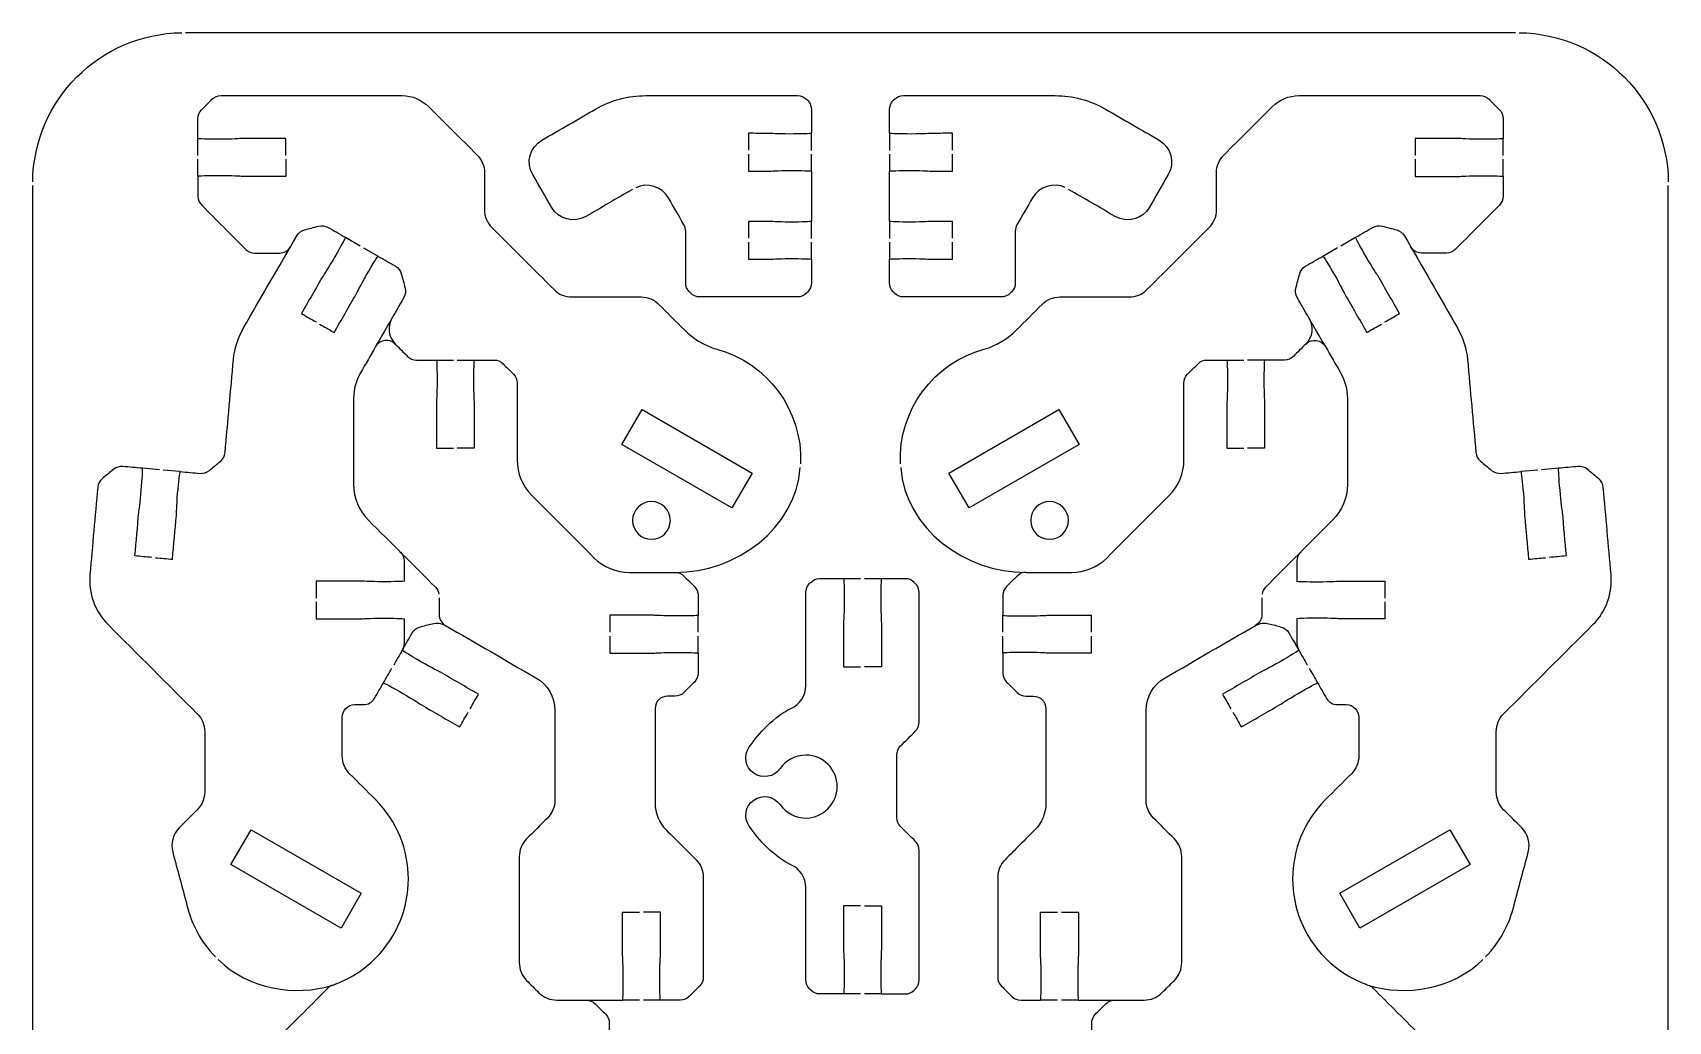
# Model space of a CAD drawing. Extents: x 0 to 265, y 230 to 450.
# Drawn here: x 0 to 130, y 371.4 to 450 of the extents above; entities that cross this region are included whole.
import ezdxf

# ---------------------------------------------------------------- set-up
doc = ezdxf.new("R2010")
doc.units = 0
doc.header["$MEASUREMENT"] = 0
doc.layers.add('DEFAULT', color=18, linetype='CONTINUOUS')

msp = doc.modelspace()

# ---------------------------------------------------------------- linework, layer by layer
at = {"layer": 'DEFAULT', "color": 1}
for points in [[(117.85, 450), (12.15, 450)], [(61.89, 440.65), (61.89, 442)], [(68.1, 442), (68.1, 440.65)], [(13.13, 440.24), (13.13, 441.59)], [(116.87, 440.24), (116.87, 441.59)], [(13.13, 438.59), (13.13, 439.94)], [(61.89, 439), (61.89, 440.35)], [(68.1, 440.35), (68.1, 439)], [(116.87, 438.59), (116.87, 439.94)], [(0, 242.15), (0, 437.85)], [(130, 242.15), (130, 437.85)], [(61.89, 433.65), (61.89, 435)], [(68.1, 435), (68.1, 433.65)], [(24.85, 433.74), (24.86, 433.74), (26.03, 433.07)], [(26.29, 432.91), (27.45, 432.24), (27.46, 432.24)], [(61.89, 432), (61.89, 433.35)], [(68.1, 433.35), (68.1, 432.01)], [(102.54, 432.24), (102.55, 432.24), (103.71, 432.92)], [(103.97, 433.07), (105.14, 433.74), (105.15, 433.74)], [(10.09, 415.27), (8.74, 415.39)], [(11.73, 415.12), (10.38, 415.24)], [(119.62, 415.24), (118.27, 415.12)], [(121.26, 415.39), (119.92, 415.27)], [(65.8, 406.61), (64.45, 406.61)], [(67.45, 406.61), (66.1, 406.61)], [(52.88, 402.35), (52.88, 403.7)], [(77.12, 402.35), (77.12, 403.7)], [(52.88, 400.7), (52.88, 402.05)], [(77.12, 400.7), (77.12, 402.05)], [(48.24, 373.12), (46.88, 373.12)], [(49.89, 373.12), (48.54, 373.12)], [(65.8, 373.61), (64.45, 373.61)], [(67.45, 373.61), (66.1, 373.61)], [(81.46, 373.12), (80.11, 373.12)], [(83.11, 373.12), (81.76, 373.12)]]:
    msp.add_lwpolyline(points, dxfattribs=at)
for points in [[(55.58, 412.23), (46.83, 417.28), (48.44, 420.05), (57.18, 415)], [(72.82, 415), (81.56, 420.05), (83.17, 417.28), (74.42, 412.23)], [(24.51, 378.84), (15.76, 383.89), (17.36, 386.66), (26.11, 381.61)], [(103.89, 381.61), (112.64, 386.66), (114.24, 383.89), (105.49, 378.84)]]:
    msp.add_lwpolyline(points, close=True, dxfattribs=at)
for points in [[(0, 438.15), (0.08, 444.66), (5.34, 449.92), (11.85, 450)], [(118.15, 450), (124.66, 449.92), (129.92, 444.66), (130, 438.15)]]:
    msp.add_open_spline(points, degree=3, dxfattribs=at)
for points, knots in [([(20.13, 440.24), (20.13, 440.69), (20.13, 441.14), (20.13, 441.59), (18.96, 441.59), (17.8, 441.59), (16.63, 441.59), (16.54, 441.59), (15.85, 441.53), (14.88, 441.53), (13.91, 441.53), (13.13, 441.56), (13.13, 441.59), (13.13, 442.12), (13.13, 442.64), (13.13, 443.17), (13.13, 443.44), (13.24, 443.69), (13.42, 443.88), (13.7, 444.16), (13.98, 444.43), (14.25, 444.71), (14.44, 444.9), (14.69, 445), (14.96, 445), (19.76, 445), (24.56, 445), (29.36, 445), (30.15, 445), (30.91, 444.68), (31.48, 444.12), (32.76, 442.84), (34.04, 441.56), (35.32, 440.28), (35.7, 439.9), (35.91, 439.4), (35.91, 438.86), (35.91, 437.89), (35.91, 436.91), (35.91, 435.93), (35.91, 435.4), (36.12, 434.89), (36.49, 434.52), (38.14, 432.87), (39.79, 431.23), (41.44, 429.58), (41.81, 429.21), (42.32, 429), (42.85, 429), (44.69, 429), (46.52, 429), (48.36, 429), (48.88, 429), (49.4, 428.78), (49.77, 428.41), (50.45, 427.73), (51.12, 427.06), (51.8, 426.38), (52.51, 425.67), (53.39, 425.12), (54.37, 424.85), (58.37, 423.77), (61.21, 420.03), (61.03, 415.74)], [0, 0, 0, 0, 3.83, 3.83, 3.83, 13.75, 13.75, 13.75, 14.75, 14.75, 14.75, 15.75, 15.75, 15.75, 20.25, 20.25, 20.25, 21.25, 21.25, 21.25, 24.573402, 24.573402, 24.573402, 25.573402, 25.573402, 25.573402, 66.393402, 66.393402, 66.393402, 67.393402, 67.393402, 67.393402, 82.80833, 82.80833, 82.80833, 83.80833, 83.80833, 83.80833, 92.10833, 92.10833, 92.10833, 93.10833, 93.10833, 93.10833, 112.914392, 112.914392, 112.914392, 113.914392, 113.914392, 113.914392, 129.514392, 129.514392, 129.514392, 130.514392, 130.514392, 130.514392, 138.64612, 138.64612, 138.64612, 139.64612, 139.64612, 139.64612, 140.64612, 140.64612, 140.64612, 140.64612]), ([(47.66, 437.54), (46.43, 436.83), (45.2, 436.11), (43.97, 435.4), (43.01, 434.85), (41.79, 435.18), (41.24, 436.13), (40.74, 437), (40.24, 437.86), (39.74, 438.73), (39.18, 439.68), (39.51, 440.91), (40.47, 441.46), (41.89, 442.28), (43.32, 443.11), (44.74, 443.93), (45.96, 444.63), (47.34, 445), (48.74, 445), (52.76, 445), (56.77, 445), (60.79, 445), (61.06, 445), (61.31, 444.9), (61.5, 444.71), (61.53, 444.67), (61.57, 444.64), (61.61, 444.6), (61.79, 444.42), (61.89, 444.16), (61.89, 443.9), (61.89, 443.27), (61.89, 442.63), (61.89, 442), (61.82, 441.97), (61.07, 441.95), (60.15, 441.95), (59.18, 441.95), (58.73, 442), (58.4, 442), (57.9, 442), (57.4, 442), (56.9, 442.01), (56.9, 441.56), (56.9, 441.11), (56.9, 440.66)], [0, 0, 0, 0, 12.105949, 12.105949, 12.105949, 13.105949, 13.105949, 13.105949, 21.604896, 21.604896, 21.604896, 22.604896, 22.604896, 22.604896, 36.587464, 36.587464, 36.587464, 37.587464, 37.587464, 37.587464, 71.747464, 71.747464, 71.747464, 72.747464, 72.747464, 72.747464, 73.178857, 73.178857, 73.178857, 74.178857, 74.178857, 74.178857, 79.548857, 79.548857, 79.548857, 80.548857, 80.548857, 80.548857, 81.548857, 81.548857, 81.548857, 85.798869, 85.798869, 85.798869, 89.618869, 89.618869, 89.618869, 89.618869]), ([(73.1, 440.66), (73.1, 441.11), (73.1, 441.56), (73.1, 442.01), (72.6, 442.01), (72.1, 442), (71.6, 442), (71.26, 442), (70.81, 441.95), (69.85, 441.95), (68.93, 441.95), (68.17, 441.97), (68.1, 442), (68.1, 442.63), (68.1, 443.27), (68.1, 443.9), (68.1, 444.16), (68.2, 444.42), (68.39, 444.6), (68.43, 444.64), (68.46, 444.67), (68.5, 444.71), (68.69, 444.9), (68.94, 445), (69.21, 445), (73.22, 445), (77.24, 445), (81.26, 445), (82.66, 445), (84.04, 444.63), (85.26, 443.93), (86.68, 443.11), (88.11, 442.29), (89.53, 441.46), (90.49, 440.91), (90.81, 439.69), (90.26, 438.73), (89.76, 437.86), (89.26, 437), (88.76, 436.13), (88.21, 435.18), (86.99, 434.85), (86.03, 435.4), (84.8, 436.12), (83.57, 436.83), (82.33, 437.54)], [0, 0, 0, 0, 3.82, 3.82, 3.82, 8.070012, 8.070012, 8.070012, 9.070012, 9.070012, 9.070012, 10.070012, 10.070012, 10.070012, 15.440012, 15.440012, 15.440012, 16.440012, 16.440012, 16.440012, 16.871405, 16.871405, 16.871405, 17.871405, 17.871405, 17.871405, 52.031405, 52.031405, 52.031405, 53.031405, 53.031405, 53.031405, 67.013973, 67.013973, 67.013973, 68.013973, 68.013973, 68.013973, 76.51292, 76.51292, 76.51292, 77.51292, 77.51292, 77.51292, 89.618869, 89.618869, 89.618869, 89.618869]), ([(68.97, 415.74), (68.78, 420.03), (71.63, 423.77), (75.63, 424.85), (76.61, 425.12), (77.48, 425.67), (78.2, 426.38), (78.88, 427.06), (79.55, 427.73), (80.23, 428.41), (80.61, 428.78), (81.11, 429), (81.64, 429), (83.48, 429), (85.31, 429), (87.15, 429), (87.68, 429), (88.19, 429.21), (88.56, 429.58), (90.21, 431.23), (91.86, 432.87), (93.5, 434.52), (93.88, 434.89), (94.09, 435.4), (94.09, 435.93), (94.09, 436.91), (94.09, 437.89), (94.09, 438.86), (94.09, 439.4), (94.3, 439.9), (94.68, 440.28), (95.96, 441.56), (97.24, 442.84), (98.52, 444.12), (99.08, 444.68), (99.85, 445), (100.64, 445), (105.44, 445), (110.24, 445), (115.04, 445), (115.31, 445), (115.56, 444.9), (115.75, 444.71), (116.02, 444.43), (116.3, 444.16), (116.58, 443.88), (116.77, 443.69), (116.87, 443.44), (116.87, 443.17), (116.87, 442.64), (116.87, 442.12), (116.87, 441.59), (116.87, 441.56), (116.09, 441.53), (115.12, 441.53), (114.15, 441.53), (113.46, 441.59), (113.37, 441.59), (112.2, 441.59), (111.04, 441.59), (109.87, 441.59), (109.87, 441.14), (109.87, 440.69), (109.87, 440.24)], [0, 0, 0, 0, 1, 1, 1, 2, 2, 2, 10.12466, 10.12466, 10.12466, 11.12466, 11.12466, 11.12466, 26.73466, 26.73466, 26.73466, 27.73466, 27.73466, 27.73466, 47.540722, 47.540722, 47.540722, 48.540722, 48.540722, 48.540722, 56.840722, 56.840722, 56.840722, 57.840722, 57.840722, 57.840722, 73.248581, 73.248581, 73.248581, 74.248581, 74.248581, 74.248581, 115.058581, 115.058581, 115.058581, 116.058581, 116.058581, 116.058581, 119.381982, 119.381982, 119.381982, 120.381982, 120.381982, 120.381982, 124.881982, 124.881982, 124.881982, 125.881982, 125.881982, 125.881982, 126.881982, 126.881982, 126.881982, 136.801982, 136.801982, 136.801982, 140.631982, 140.631982, 140.631982, 140.631982]), ([(20.13, 439.94), (20.13, 439.48), (20.13, 439.03), (20.13, 438.58), (18.96, 438.58), (17.8, 438.58), (16.63, 438.58), (16.54, 438.58), (15.85, 438.63), (14.88, 438.63), (13.91, 438.63), (13.13, 438.61), (13.13, 438.58), (13.13, 438.05), (13.13, 437.53), (13.13, 437), (13.13, 436.73), (13.24, 436.48), (13.43, 436.29), (14.6, 435.12), (15.76, 433.95), (16.93, 432.78), (17.12, 432.59), (17.37, 432.49), (17.64, 432.49), (18.3, 432.49), (18.96, 432.49), (19.61, 432.49), (19.97, 432.49), (20.3, 432.68), (20.48, 432.99)], [0, 0, 0, 0, 3.83, 3.83, 3.83, 13.75, 13.75, 13.75, 14.75, 14.75, 14.75, 15.75, 15.75, 15.75, 20.250011, 20.250011, 20.250011, 21.250011, 21.250011, 21.250011, 35.314367, 35.314367, 35.314367, 36.314367, 36.314367, 36.314367, 41.914367, 41.914367, 41.914367, 42.914367, 42.914367, 42.914367, 42.914367]), ([(56.9, 440.36), (56.9, 439.9), (56.9, 439.45), (56.9, 439), (57.4, 439), (57.9, 439), (58.4, 439), (58.73, 439), (59.18, 439.05), (60.15, 439.05), (61.11, 439.05), (61.89, 439.03), (61.89, 439), (61.89, 437.67), (61.89, 436.34), (61.89, 435), (61.89, 434.98), (61.11, 434.95), (60.15, 434.95), (59.18, 434.95), (58.73, 435), (58.4, 435), (57.9, 435), (57.4, 435.01), (56.9, 435.01), (56.9, 434.56), (56.9, 434.11), (56.9, 433.66)], [0, 0, 0, 0, 3.83, 3.83, 3.83, 8.080012, 8.080012, 8.080012, 9.080012, 9.080012, 9.080012, 10.080012, 10.080012, 10.080012, 21.410012, 21.410012, 21.410012, 22.410012, 22.410012, 22.410012, 23.410012, 23.410012, 23.410012, 27.660024, 27.660024, 27.660024, 31.480024, 31.480024, 31.480024, 31.480024]), ([(73.1, 433.66), (73.1, 434.11), (73.1, 434.56), (73.1, 435.01), (72.6, 435.01), (72.1, 435.01), (71.6, 435), (71.27, 435), (70.82, 434.95), (69.85, 434.95), (68.89, 434.95), (68.1, 434.98), (68.1, 435), (68.1, 436.34), (68.1, 437.67), (68.1, 439), (68.1, 439.03), (68.89, 439.05), (69.85, 439.05), (70.82, 439.05), (71.27, 439), (71.6, 439), (72.1, 439), (72.6, 439), (73.1, 439), (73.1, 439.45), (73.1, 439.91), (73.1, 440.36)], [0, 0, 0, 0, 3.82, 3.82, 3.82, 8.070012, 8.070012, 8.070012, 9.070012, 9.070012, 9.070012, 10.070012, 10.070012, 10.070012, 21.400012, 21.400012, 21.400012, 22.400012, 22.400012, 22.400012, 23.400012, 23.400012, 23.400012, 27.650024, 27.650024, 27.650024, 31.480024, 31.480024, 31.480024, 31.480024]), ([(109.87, 439.94), (109.87, 439.48), (109.87, 439.03), (109.87, 438.58), (111.04, 438.58), (112.2, 438.58), (113.37, 438.58), (113.46, 438.58), (114.15, 438.63), (115.12, 438.63), (116.09, 438.63), (116.87, 438.61), (116.87, 438.58), (116.87, 438.05), (116.87, 437.53), (116.87, 437), (116.87, 436.73), (116.76, 436.48), (116.58, 436.29), (115.41, 435.12), (114.24, 433.95), (113.07, 432.78), (112.88, 432.59), (112.62, 432.49), (112.36, 432.49), (111.7, 432.49), (111.04, 432.49), (110.38, 432.49), (110.03, 432.49), (109.7, 432.68), (109.52, 432.99)], [0, 0, 0, 0, 3.83, 3.83, 3.83, 13.75, 13.75, 13.75, 14.75, 14.75, 14.75, 15.75, 15.75, 15.75, 20.25, 20.25, 20.25, 21.25, 21.25, 21.25, 35.321425, 35.321425, 35.321425, 36.321425, 36.321425, 36.321425, 41.921425, 41.921425, 41.921425, 42.921425, 42.921425, 42.921425, 42.921425]), ([(56.9, 433.36), (56.9, 432.91), (56.9, 432.46), (56.9, 432), (57.4, 432), (57.9, 432), (58.4, 432), (58.73, 432), (59.18, 432.05), (60.15, 432.05), (61.11, 432.05), (61.89, 432.03), (61.89, 432), (61.89, 431.37), (61.89, 430.74), (61.89, 430.11), (61.89, 429.84), (61.79, 429.59), (61.6, 429.4), (61.57, 429.37), (61.53, 429.33), (61.5, 429.3), (61.31, 429.11), (61.06, 429), (60.79, 429), (58.2, 429), (55.6, 429), (53, 429), (52.74, 429), (52.49, 429.11), (52.3, 429.3), (52.26, 429.33), (52.23, 429.37), (52.19, 429.4), (52, 429.59), (51.9, 429.84), (51.9, 430.11), (51.9, 431.49), (51.9, 432.86), (51.9, 434.24), (51.9, 434.41), (51.85, 434.59), (51.76, 434.74), (51.35, 435.45), (50.94, 436.17), (50.53, 436.88), (50, 437.79), (48.86, 438.13), (47.93, 437.68)], [0, 0, 0, 0, 3.83, 3.83, 3.83, 8.080012, 8.080012, 8.080012, 9.080012, 9.080012, 9.080012, 10.080012, 10.080012, 10.080012, 15.440012, 15.440012, 15.440012, 16.440012, 16.440012, 16.440012, 16.864276, 16.864276, 16.864276, 17.864276, 17.864276, 17.864276, 39.934276, 39.934276, 39.934276, 40.934276, 40.934276, 40.934276, 41.35854, 41.35854, 41.35854, 42.35854, 42.35854, 42.35854, 54.05854, 54.05854, 54.05854, 55.05854, 55.05854, 55.05854, 62.065315, 62.065315, 62.065315, 63.065315, 63.065315, 63.065315, 63.065315]), ([(82.07, 437.69), (81.13, 438.13), (80, 437.79), (79.47, 436.88), (79.06, 436.17), (78.65, 435.45), (78.23, 434.74), (78.15, 434.59), (78.1, 434.41), (78.1, 434.24), (78.1, 432.86), (78.1, 431.49), (78.1, 430.11), (78.1, 429.84), (77.99, 429.59), (77.81, 429.4), (77.77, 429.37), (77.74, 429.33), (77.7, 429.3), (77.51, 429.11), (77.26, 429), (76.99, 429), (74.4, 429), (71.8, 429), (69.21, 429), (68.94, 429), (68.69, 429.11), (68.5, 429.3), (68.47, 429.33), (68.43, 429.37), (68.39, 429.4), (68.2, 429.59), (68.1, 429.84), (68.1, 430.11), (68.1, 430.74), (68.1, 431.37), (68.1, 432), (68.1, 432.03), (68.89, 432.05), (69.85, 432.05), (70.82, 432.05), (71.27, 432), (71.6, 432), (72.1, 432), (72.6, 432), (73.1, 432.01), (73.1, 432.46), (73.1, 432.91), (73.1, 433.36)], [0, 0, 0, 0, 1, 1, 1, 8.006775, 8.006775, 8.006775, 9.006775, 9.006775, 9.006775, 20.706775, 20.706775, 20.706775, 21.706775, 21.706775, 21.706775, 22.131039, 22.131039, 22.131039, 23.131039, 23.131039, 23.131039, 45.201039, 45.201039, 45.201039, 46.201039, 46.201039, 46.201039, 46.625303, 46.625303, 46.625303, 47.625303, 47.625303, 47.625303, 52.985303, 52.985303, 52.985303, 53.985303, 53.985303, 53.985303, 54.985303, 54.985303, 54.985303, 59.235315, 59.235315, 59.235315, 63.065315, 63.065315, 63.065315, 63.065315]), ([(9.76, 408.27), (10.21, 408.23), (10.66, 408.2), (11.11, 408.16), (11.21, 409.32), (11.32, 410.48), (11.42, 411.64), (11.43, 411.73), (11.44, 412.43), (11.52, 413.39), (11.6, 414.3), (11.69, 415.03), (11.73, 415.12), (12.25, 415.07), (12.78, 415.03), (13.31, 414.98), (13.57, 414.96), (13.83, 415.04), (14.04, 415.21), (14.34, 415.46), (14.64, 415.71), (14.94, 415.96), (15.14, 416.13), (15.27, 416.37), (15.29, 416.63), (15.51, 419.1), (15.73, 421.57), (15.96, 424.04), (16.04, 424.9), (16.3, 425.74), (16.74, 426.49), (18.15, 428.95), (19.57, 431.41), (20.98, 433.86), (21.12, 434.09), (21.34, 434.26), (21.59, 434.33), (21.97, 434.43), (22.34, 434.53), (22.72, 434.63), (22.98, 434.7), (23.25, 434.66), (23.48, 434.53), (23.94, 434.27), (24.39, 434.01), (24.85, 433.74), (24.87, 433.73), (24.5, 433.04), (24.02, 432.2), (23.54, 431.37), (23.15, 430.79), (23.1, 430.71), (22.52, 429.7), (21.94, 428.69), (21.36, 427.68), (21.75, 427.46), (22.14, 427.23), (22.53, 427.01)], [0, 0, 0, 0, 3.834227, 3.834227, 3.834227, 13.752458, 13.752458, 13.752458, 14.752458, 14.752458, 14.752458, 15.772458, 15.772458, 15.772458, 20.27028, 20.27028, 20.27028, 21.27028, 21.27028, 21.27028, 24.592839, 24.592839, 24.592839, 25.592839, 25.592839, 25.592839, 46.657798, 46.657798, 46.657798, 47.657798, 47.657798, 47.657798, 71.760412, 71.760412, 71.760412, 72.760412, 72.760412, 72.760412, 76.08622, 76.08622, 76.08622, 77.08622, 77.08622, 77.08622, 81.561407, 81.561407, 81.561407, 82.561407, 82.561407, 82.561407, 83.561407, 83.561407, 83.561407, 93.484235, 93.484235, 93.484235, 97.314444, 97.314444, 97.314444, 97.314444]), ([(107.47, 427.01), (107.86, 427.23), (108.25, 427.46), (108.64, 427.68), (108.06, 428.69), (107.48, 429.7), (106.9, 430.71), (106.85, 430.79), (106.46, 431.37), (105.98, 432.2), (105.49, 433.04), (105.12, 433.73), (105.15, 433.74), (105.61, 434.01), (106.06, 434.27), (106.52, 434.53), (106.75, 434.66), (107.02, 434.7), (107.28, 434.63), (107.65, 434.53), (108.03, 434.43), (108.41, 434.33), (108.66, 434.26), (108.88, 434.09), (109.02, 433.86), (110.43, 431.41), (111.85, 428.95), (113.26, 426.49), (113.7, 425.74), (113.96, 424.9), (114.04, 424.04), (114.26, 421.57), (114.49, 419.1), (114.71, 416.63), (114.73, 416.37), (114.86, 416.13), (115.06, 415.96), (115.36, 415.71), (115.66, 415.46), (115.96, 415.21), (116.17, 415.04), (116.43, 414.96), (116.69, 414.98), (117.22, 415.03), (117.75, 415.07), (118.28, 415.12), (118.31, 415.03), (118.4, 414.3), (118.48, 413.39), (118.56, 412.43), (118.57, 411.73), (118.58, 411.64), (118.68, 410.48), (118.78, 409.32), (118.89, 408.16), (119.34, 408.2), (119.78, 408.23), (120.23, 408.27)], [0, 0, 0, 0, 3.830209, 3.830209, 3.830209, 13.753036, 13.753036, 13.753036, 14.753036, 14.753036, 14.753036, 15.753036, 15.753036, 15.753036, 20.228223, 20.228223, 20.228223, 21.228223, 21.228223, 21.228223, 24.554031, 24.554031, 24.554031, 25.554031, 25.554031, 25.554031, 49.656645, 49.656645, 49.656645, 50.656645, 50.656645, 50.656645, 71.721604, 71.721604, 71.721604, 72.721604, 72.721604, 72.721604, 76.044164, 76.044164, 76.044164, 77.044164, 77.044164, 77.044164, 81.561985, 81.561985, 81.561985, 82.561985, 82.561985, 82.561985, 83.561985, 83.561985, 83.561985, 93.480216, 93.480216, 93.480216, 97.314444, 97.314444, 97.314444, 97.314444]), ([(22.79, 426.85), (23.18, 426.63), (23.57, 426.41), (23.96, 426.18), (24.54, 427.19), (25.12, 428.2), (25.7, 429.21), (25.75, 429.29), (26.05, 429.92), (26.53, 430.76), (27.01, 431.59), (27.42, 432.24), (27.46, 432.24), (27.91, 431.98), (28.37, 431.71), (28.83, 431.45), (29.06, 431.32), (29.23, 431.1), (29.29, 430.84), (29.4, 430.47), (29.5, 430.09), (29.6, 429.71), (29.67, 429.46), (29.63, 429.18), (29.5, 428.95), (28.75, 427.65), (28, 426.35), (27.25, 425.05)], [0, 0, 0, 0, 3.821544, 3.821544, 3.821544, 13.744371, 13.744371, 13.744371, 14.744371, 14.744371, 14.744371, 15.758514, 15.758514, 15.758514, 20.247355, 20.247355, 20.247355, 21.247355, 21.247355, 21.247355, 24.570562, 24.570562, 24.570562, 25.570562, 25.570562, 25.570562, 38.352463, 38.352463, 38.352463, 38.352463]), ([(102.75, 425.05), (102, 426.35), (101.25, 427.65), (100.5, 428.95), (100.37, 429.18), (100.33, 429.46), (100.4, 429.71), (100.5, 430.09), (100.6, 430.47), (100.7, 430.84), (100.77, 431.1), (100.94, 431.32), (101.17, 431.45), (101.63, 431.71), (102.08, 431.98), (102.55, 432.24), (102.58, 432.24), (102.99, 431.59), (103.47, 430.76), (103.95, 429.92), (104.25, 429.29), (104.3, 429.21), (104.88, 428.2), (105.46, 427.19), (106.04, 426.18), (106.43, 426.41), (106.82, 426.63), (107.21, 426.85)], [0, 0, 0, 0, 12.781901, 12.781901, 12.781901, 13.781901, 13.781901, 13.781901, 17.105108, 17.105108, 17.105108, 18.105108, 18.105108, 18.105108, 22.608091, 22.608091, 22.608091, 23.608091, 23.608091, 23.608091, 24.608091, 24.608091, 24.608091, 34.530919, 34.530919, 34.530919, 38.361127, 38.361127, 38.361127, 38.361127]), ([(28.55, 427.31), (28.17, 426.64), (28.28, 425.8), (28.82, 425.26), (29.14, 424.93), (29.47, 424.6), (29.8, 424.28), (29.98, 424.09), (30.24, 423.99), (30.5, 423.99), (31.48, 423.99), (32.46, 423.99), (33.44, 423.99)], [0, 0, 0, 0, 1, 1, 1, 4.917372, 4.917372, 4.917372, 5.917372, 5.917372, 5.917372, 14.247372, 14.247372, 14.247372, 14.247372]), ([(101.45, 427.31), (101.84, 426.64), (101.72, 425.8), (101.18, 425.26), (100.85, 424.93), (100.53, 424.6), (100.2, 424.28), (100.02, 424.09), (99.76, 423.99), (99.5, 423.99), (98.52, 423.99), (97.54, 423.99), (96.56, 423.99)], [0, 0, 0, 0, 1, 1, 1, 4.917372, 4.917372, 4.917372, 5.917372, 5.917372, 5.917372, 14.247372, 14.247372, 14.247372, 14.247372]), ([(28.82, 425.26), (28.35, 425.72), (27.57, 425.62), (27.25, 425.05), (26.85, 424.36), (26.45, 423.66), (26.05, 422.97), (25.7, 422.36), (25.51, 421.67), (25.51, 420.97), (25.51, 418.68), (25.51, 416.38), (25.51, 414.09), (25.51, 413.03), (25.93, 412.01), (26.68, 411.26), (28.46, 409.49), (30.24, 407.71), (32.01, 405.93), (32.16, 405.78), (32.26, 405.59), (32.29, 405.38)], [0, 0, 0, 0, 1, 1, 1, 7.80089, 7.80089, 7.80089, 8.80089, 8.80089, 8.80089, 28.30089, 28.30089, 28.30089, 29.30089, 29.30089, 29.30089, 50.655514, 50.655514, 50.655514, 51.655514, 51.655514, 51.655514, 51.655514]), ([(101.18, 425.26), (101.65, 425.72), (102.43, 425.62), (102.75, 425.05), (103.15, 424.36), (103.55, 423.66), (103.95, 422.97), (104.3, 422.36), (104.49, 421.67), (104.49, 420.97), (104.49, 418.68), (104.49, 416.38), (104.49, 414.09), (104.49, 413.03), (104.07, 412.01), (103.31, 411.26), (101.54, 409.49), (99.76, 407.71), (97.99, 405.93), (97.84, 405.78), (97.74, 405.59), (97.71, 405.38)], [0, 0, 0, 0, 1, 1, 1, 7.80089, 7.80089, 7.80089, 8.80089, 8.80089, 8.80089, 28.30089, 28.30089, 28.30089, 29.30089, 29.30089, 29.30089, 50.655514, 50.655514, 50.655514, 51.655514, 51.655514, 51.655514, 51.655514]), ([(32.09, 423.99), (32.12, 423.99), (32.14, 423.2), (32.14, 422.24), (32.14, 421.27), (32.09, 420.58), (32.09, 420.49), (32.09, 419.32), (32.09, 418.15), (32.09, 416.99), (32.54, 416.99), (32.99, 416.99), (33.44, 416.99)], [0, 0, 0, 0, 1, 1, 1, 2, 2, 2, 11.92, 11.92, 11.92, 15.75, 15.75, 15.75, 15.75]), ([(35.09, 423.99), (35.06, 423.99), (35.04, 423.2), (35.04, 422.24), (35.04, 421.27), (35.09, 420.58), (35.09, 420.49), (35.09, 419.32), (35.09, 418.15), (35.09, 416.99), (34.64, 416.99), (34.19, 416.99), (33.74, 416.99)], [0, 0, 0, 0, 1, 1, 1, 2, 2, 2, 11.92, 11.92, 11.92, 15.75, 15.75, 15.75, 15.75]), ([(33.74, 423.99), (34.72, 423.99), (35.69, 423.99), (36.67, 423.99), (36.94, 423.99), (37.19, 423.88), (37.38, 423.69), (37.66, 423.42), (37.93, 423.14), (38.21, 422.86), (38.4, 422.68), (38.5, 422.42), (38.5, 422.16), (38.5, 420.12), (38.5, 418.09), (38.5, 416.05), (38.5, 414.99), (38.92, 413.97), (39.67, 413.22), (41.32, 411.57), (42.97, 409.93), (44.61, 408.28), (45.36, 407.53), (46.38, 407.11), (47.44, 407.11), (48.64, 407.11), (49.85, 407.11), (51.05, 407.11), (55.91, 407.11), (60.62, 410.55), (61.01, 415.45)], [0, 0, 0, 0, 8.31, 8.31, 8.31, 9.31, 9.31, 9.31, 12.633402, 12.633402, 12.633402, 13.633402, 13.633402, 13.633402, 30.953402, 30.953402, 30.953402, 31.953402, 31.953402, 31.953402, 51.745322, 51.745322, 51.745322, 52.745322, 52.745322, 52.745322, 62.985322, 62.985322, 62.985322, 63.985322, 63.985322, 63.985322, 63.985322]), ([(68.99, 415.45), (69.37, 410.55), (74.09, 407.11), (78.95, 407.11), (80.15, 407.11), (81.36, 407.11), (82.56, 407.11), (83.62, 407.11), (84.64, 407.53), (85.39, 408.28), (87.03, 409.93), (88.68, 411.57), (90.33, 413.22), (91.08, 413.97), (91.5, 414.99), (91.5, 416.05), (91.5, 418.09), (91.5, 420.12), (91.5, 422.16), (91.5, 422.42), (91.6, 422.68), (91.79, 422.86), (92.07, 423.14), (92.34, 423.42), (92.62, 423.69), (92.81, 423.88), (93.06, 423.99), (93.33, 423.99), (94.3, 423.99), (95.28, 423.99), (96.26, 423.99)], [0, 0, 0, 0, 1, 1, 1, 11.24, 11.24, 11.24, 12.24, 12.24, 12.24, 32.024848, 32.024848, 32.024848, 33.024848, 33.024848, 33.024848, 50.344848, 50.344848, 50.344848, 51.344848, 51.344848, 51.344848, 54.66825, 54.66825, 54.66825, 55.66825, 55.66825, 55.66825, 63.97825, 63.97825, 63.97825, 63.97825]), ([(94.91, 423.99), (94.94, 423.99), (94.96, 423.2), (94.96, 422.24), (94.96, 421.27), (94.91, 420.58), (94.91, 420.49), (94.91, 419.32), (94.91, 418.15), (94.91, 416.99), (95.36, 416.99), (95.81, 416.99), (96.26, 416.99)], [0, 0, 0, 0, 1, 1, 1, 2, 2, 2, 11.92, 11.92, 11.92, 15.75, 15.75, 15.75, 15.75]), ([(97.91, 423.99), (97.88, 423.99), (97.86, 423.2), (97.86, 422.24), (97.86, 421.27), (97.91, 420.58), (97.91, 420.49), (97.91, 419.32), (97.91, 418.15), (97.91, 416.99), (97.46, 416.99), (97.01, 416.99), (96.56, 416.99)], [0, 0, 0, 0, 1, 1, 1, 2, 2, 2, 11.92, 11.92, 11.92, 15.75, 15.75, 15.75, 15.75]), ([(9.47, 408.3), (9.02, 408.34), (8.57, 408.38), (8.12, 408.42), (8.23, 409.58), (8.33, 410.74), (8.43, 411.91), (8.44, 412), (8.55, 412.68), (8.63, 413.65), (8.71, 414.56), (8.76, 415.31), (8.73, 415.39), (8.21, 415.43), (7.68, 415.48), (7.15, 415.53), (6.89, 415.55), (6.63, 415.47), (6.42, 415.3), (6.12, 415.05), (5.82, 414.8), (5.52, 414.55), (5.32, 414.38), (5.19, 414.14), (5.17, 413.87), (4.96, 411.56), (4.75, 409.26), (4.55, 406.95), (4.41, 405.47), (4.94, 404.01), (5.99, 402.96), (8.35, 400.6), (10.72, 398.23), (13.08, 395.87), (13.46, 395.5), (13.67, 394.99), (13.67, 394.46), (13.67, 392.86), (13.67, 391.26), (13.67, 389.67), (13.67, 389.14), (13.46, 388.63), (13.08, 388.25), (12.6, 387.77), (12.12, 387.29), (11.65, 386.81), (11.14, 386.31), (10.94, 385.58), (11.13, 384.88), (11.51, 383.48), (11.88, 382.07), (12.26, 380.66), (12.62, 379.16), (13.37, 377.73), (14.52, 376.55)], [0, 0, 0, 0, 3.814302, 3.814302, 3.814302, 13.741623, 13.741623, 13.741623, 14.741623, 14.741623, 14.741623, 15.751623, 15.751623, 15.751623, 20.249445, 20.249445, 20.249445, 21.249445, 21.249445, 21.249445, 24.572004, 24.572004, 24.572004, 25.572004, 25.572004, 25.572004, 45.270786, 45.270786, 45.270786, 46.270786, 46.270786, 46.270786, 74.71062, 74.71062, 74.71062, 75.71062, 75.71062, 75.71062, 89.28062, 89.28062, 89.28062, 90.28062, 90.28062, 90.28062, 96.050612, 96.050612, 96.050612, 97.050612, 97.050612, 97.050612, 109.440967, 109.440967, 109.440967, 110.440967, 110.440967, 110.440967, 110.440967]), ([(115.48, 376.55), (116.62, 377.74), (117.38, 379.16), (117.74, 380.66), (118.12, 382.07), (118.49, 383.48), (118.87, 384.88), (119.06, 385.58), (118.86, 386.31), (118.35, 386.81), (117.87, 387.29), (117.39, 387.77), (116.91, 388.25), (116.54, 388.63), (116.33, 389.14), (116.33, 389.67), (116.33, 391.26), (116.33, 392.86), (116.33, 394.46), (116.33, 394.99), (116.54, 395.5), (116.91, 395.87), (119.28, 398.23), (121.64, 400.6), (124.01, 402.96), (125.06, 404.01), (125.59, 405.47), (125.45, 406.95), (125.24, 409.26), (125.04, 411.56), (124.83, 413.87), (124.81, 414.14), (124.68, 414.38), (124.47, 414.55), (124.17, 414.8), (123.87, 415.05), (123.57, 415.3), (123.37, 415.47), (123.11, 415.55), (122.84, 415.53), (122.32, 415.48), (121.79, 415.43), (121.26, 415.39), (121.24, 415.31), (121.28, 414.56), (121.37, 413.65), (121.45, 412.68), (121.56, 412), (121.57, 411.91), (121.67, 410.74), (121.77, 409.58), (121.87, 408.42), (121.43, 408.38), (120.98, 408.34), (120.53, 408.3)], [0, 0, 0, 0, 1, 1, 1, 13.390355, 13.390355, 13.390355, 14.390355, 14.390355, 14.390355, 20.160346, 20.160346, 20.160346, 21.160346, 21.160346, 21.160346, 34.730346, 34.730346, 34.730346, 35.730346, 35.730346, 35.730346, 64.170181, 64.170181, 64.170181, 65.170181, 65.170181, 65.170181, 84.868963, 84.868963, 84.868963, 85.868963, 85.868963, 85.868963, 89.191522, 89.191522, 89.191522, 90.191522, 90.191522, 90.191522, 94.699344, 94.699344, 94.699344, 95.699344, 95.699344, 95.699344, 96.699344, 96.699344, 96.699344, 106.626665, 106.626665, 106.626665, 110.440967, 110.440967, 110.440967, 110.440967]), ([(49.18, 409.74), (48.35, 409.74), (47.68, 410.41), (47.68, 411.24), (47.68, 412.07), (48.35, 412.74), (49.18, 412.74), (50.01, 412.74), (50.68, 412.07), (50.68, 411.24), (50.68, 410.41), (50.01, 409.74), (49.18, 409.74)], [1, 1, 1, 1, 2, 2, 2, 3, 3, 3, 4, 4, 4, 5, 5, 5, 5]), ([(79.32, 411.24), (79.32, 412.07), (79.99, 412.74), (80.82, 412.74), (81.65, 412.74), (82.32, 412.07), (82.32, 411.24), (82.32, 410.41), (81.65, 409.74), (80.82, 409.74), (79.99, 409.74), (79.32, 410.41), (79.32, 411.24)], [1, 1, 1, 1, 2, 2, 2, 3, 3, 3, 4, 4, 4, 5, 5, 5, 5]), ([(29.23, 408.71), (29.42, 408.53), (29.52, 408.27), (29.52, 408.01), (29.52, 407.48), (29.52, 406.95), (29.52, 406.42), (29.52, 406.39), (28.74, 406.37), (27.77, 406.37), (26.81, 406.37), (26.12, 406.42), (26.02, 406.42), (24.86, 406.42), (23.69, 406.42), (22.52, 406.42), (22.52, 405.97), (22.52, 405.52), (22.52, 405.07)], [0, 0, 0, 0, 1, 1, 1, 5.51, 5.51, 5.51, 6.51, 6.51, 6.51, 7.51, 7.51, 7.51, 17.43, 17.43, 17.43, 21.26, 21.26, 21.26, 21.26]), ([(100.77, 408.71), (100.58, 408.53), (100.47, 408.27), (100.47, 408.01), (100.47, 407.48), (100.47, 406.95), (100.47, 406.42), (100.47, 406.39), (101.26, 406.37), (102.22, 406.37), (103.19, 406.37), (103.88, 406.42), (103.97, 406.42), (105.14, 406.42), (106.31, 406.42), (107.47, 406.42), (107.47, 405.97), (107.47, 405.52), (107.47, 405.07)], [0, 0, 0, 0, 1, 1, 1, 5.51, 5.51, 5.51, 6.51, 6.51, 6.51, 7.51, 7.51, 7.51, 17.43, 17.43, 17.43, 21.26, 21.26, 21.26, 21.26]), ([(51.05, 407.11), (51.32, 407.11), (51.57, 407.01), (51.76, 406.82), (52.03, 406.54), (52.31, 406.27), (52.59, 405.99), (52.77, 405.8), (52.88, 405.55), (52.88, 405.29), (52.88, 404.76), (52.88, 404.23), (52.88, 403.7), (52.81, 403.67), (52.05, 403.65), (51.13, 403.65), (50.16, 403.65), (49.47, 403.7), (49.38, 403.7), (48.22, 403.7), (47.05, 403.7), (45.88, 403.7), (45.88, 403.25), (45.88, 402.8), (45.88, 402.35)], [0, 0, 0, 0, 1, 1, 1, 4.316338, 4.316338, 4.316338, 5.316338, 5.316338, 5.316338, 9.816338, 9.816338, 9.816338, 10.816338, 10.816338, 10.816338, 11.816338, 11.816338, 11.816338, 21.736338, 21.736338, 21.736338, 25.566338, 25.566338, 25.566338, 25.566338]), ([(78.95, 407.11), (78.68, 407.11), (78.43, 407.01), (78.24, 406.82), (77.96, 406.54), (77.69, 406.27), (77.41, 405.99), (77.23, 405.8), (77.12, 405.55), (77.12, 405.29), (77.12, 404.76), (77.12, 404.23), (77.12, 403.7), (77.19, 403.67), (77.95, 403.65), (78.87, 403.65), (79.83, 403.65), (80.53, 403.7), (80.62, 403.7), (81.78, 403.7), (82.95, 403.7), (84.12, 403.7), (84.12, 403.25), (84.12, 402.8), (84.12, 402.35)], [0, 0, 0, 0, 1, 1, 1, 4.316338, 4.316338, 4.316338, 5.316338, 5.316338, 5.316338, 9.816338, 9.816338, 9.816338, 10.816338, 10.816338, 10.816338, 11.816338, 11.816338, 11.816338, 21.736338, 21.736338, 21.736338, 25.566338, 25.566338, 25.566338, 25.566338]), ([(65.8, 380.61), (65.35, 380.61), (64.9, 380.61), (64.45, 380.61), (64.45, 379.44), (64.45, 378.28), (64.45, 377.11), (64.45, 376.77), (64.5, 376.33), (64.5, 375.36), (64.5, 374.44), (64.48, 373.68), (64.45, 373.61), (63.82, 373.61), (63.18, 373.61), (62.55, 373.61), (62.29, 373.61), (62.03, 373.72), (61.85, 373.91), (61.81, 373.94), (61.77, 373.98), (61.74, 374.01), (61.55, 374.2), (61.45, 374.46), (61.45, 374.72), (61.45, 377.17), (61.45, 379.61), (61.45, 382.06), (61.45, 382.85), (60.98, 383.55), (60.27, 383.88), (58.98, 384.47), (57.7, 385.85), (56.95, 386.93), (56.47, 387.61), (56.63, 388.55), (57.31, 389.02), (57.99, 389.5), (58.92, 389.33), (59.4, 388.66), (59.86, 388), (60.64, 387.57), (61.51, 387.59), (62.84, 387.62), (63.94, 388.75), (63.95, 390.08), (63.95, 391.46), (62.83, 392.59), (61.45, 392.59), (60.6, 392.59), (59.85, 392.17), (59.4, 391.52), (58.92, 390.84), (57.99, 390.68), (57.31, 391.15), (56.63, 391.63), (56.47, 392.56), (56.95, 393.24), (57.7, 394.32), (58.98, 395.7), (60.27, 396.3), (60.98, 396.62), (61.45, 397.33), (61.45, 398.12), (61.45, 400.58), (61.45, 403.05), (61.45, 405.51), (61.45, 405.78), (61.55, 406.03), (61.74, 406.22), (61.77, 406.25), (61.81, 406.29), (61.85, 406.32), (62.03, 406.51), (62.29, 406.62), (62.55, 406.62), (63.18, 406.62), (63.82, 406.62), (64.45, 406.62), (64.48, 406.62), (64.5, 405.83), (64.5, 404.86), (64.5, 403.9), (64.45, 403.45), (64.45, 403.11), (64.45, 401.95), (64.45, 400.78), (64.45, 399.61), (64.9, 399.61), (65.35, 399.61), (65.8, 399.61)], [0, 0, 0, 0, 3.83, 3.83, 3.83, 13.75, 13.75, 13.75, 14.75, 14.75, 14.75, 15.75, 15.75, 15.75, 21.14, 21.14, 21.14, 22.14, 22.14, 22.14, 22.557253, 22.557253, 22.557253, 23.557253, 23.557253, 23.557253, 44.347253, 44.347253, 44.347253, 45.347253, 45.347253, 45.347253, 46.347253, 46.347253, 46.347253, 47.347253, 47.347253, 47.347253, 48.347253, 48.347253, 48.347253, 49.347253, 49.347253, 49.347253, 50.347253, 50.347253, 50.347253, 51.347253, 51.347253, 51.347253, 52.347253, 52.347253, 52.347253, 53.347253, 53.347253, 53.347253, 54.347253, 54.347253, 54.347253, 55.347253, 55.347253, 55.347253, 56.347253, 56.347253, 56.347253, 77.307253, 77.307253, 77.307253, 78.307253, 78.307253, 78.307253, 78.724506, 78.724506, 78.724506, 79.724506, 79.724506, 79.724506, 85.114506, 85.114506, 85.114506, 86.114506, 86.114506, 86.114506, 87.114506, 87.114506, 87.114506, 97.034506, 97.034506, 97.034506, 100.864506, 100.864506, 100.864506, 100.864506]), ([(66.1, 380.61), (66.55, 380.61), (67, 380.61), (67.45, 380.61), (67.45, 379.44), (67.45, 378.28), (67.45, 377.11), (67.45, 376.77), (67.41, 376.33), (67.41, 375.36), (67.41, 374.39), (67.43, 373.61), (67.45, 373.61), (68.09, 373.61), (68.72, 373.61), (69.35, 373.61), (69.62, 373.61), (69.87, 373.72), (70.06, 373.91), (70.1, 373.94), (70.13, 373.97), (70.17, 374.01), (70.35, 374.2), (70.46, 374.45), (70.46, 374.72), (70.46, 378.15), (70.46, 381.58), (70.46, 385.01), (70.46, 385.28), (70.35, 385.53), (70.17, 385.72), (69.77, 386.12), (69.37, 386.52), (68.97, 386.91), (68.78, 387.1), (68.68, 387.36), (68.68, 387.62), (68.68, 389.28), (68.68, 390.95), (68.68, 392.61), (68.68, 392.87), (68.78, 393.13), (68.97, 393.32), (69.37, 393.71), (69.77, 394.11), (70.17, 394.51), (70.35, 394.7), (70.46, 394.96), (70.46, 395.22), (70.46, 398.65), (70.46, 402.08), (70.46, 405.51), (70.46, 405.77), (70.35, 406.03), (70.17, 406.21), (70.13, 406.25), (70.1, 406.28), (70.06, 406.32), (69.87, 406.51), (69.62, 406.61), (69.35, 406.61), (68.72, 406.61), (68.09, 406.61), (67.45, 406.61), (67.43, 406.61), (67.41, 405.83), (67.41, 404.86), (67.41, 403.9), (67.45, 403.45), (67.45, 403.11), (67.45, 401.95), (67.45, 400.78), (67.45, 399.61), (67, 399.61), (66.55, 399.61), (66.1, 399.61)], [0, 0, 0, 0, 3.83, 3.83, 3.83, 13.75, 13.75, 13.75, 14.75, 14.75, 14.75, 15.75, 15.75, 15.75, 21.13, 21.13, 21.13, 22.13, 22.13, 22.13, 22.547253, 22.547253, 22.547253, 23.547253, 23.547253, 23.547253, 52.727253, 52.727253, 52.727253, 53.727253, 53.727253, 53.727253, 58.514371, 58.514371, 58.514371, 59.514371, 59.514371, 59.514371, 73.654371, 73.654371, 73.654371, 74.654371, 74.654371, 74.654371, 79.448555, 79.448555, 79.448555, 80.448555, 80.448555, 80.448555, 109.608555, 109.608555, 109.608555, 110.608555, 110.608555, 110.608555, 111.032819, 111.032819, 111.032819, 112.032819, 112.032819, 112.032819, 117.412819, 117.412819, 117.412819, 118.412819, 118.412819, 118.412819, 119.412819, 119.412819, 119.412819, 129.332819, 129.332819, 129.332819, 133.162819, 133.162819, 133.162819, 133.162819]), ([(22.52, 404.77), (22.52, 404.32), (22.52, 403.87), (22.52, 403.42), (23.69, 403.42), (24.86, 403.42), (26.02, 403.42), (26.12, 403.42), (26.81, 403.47), (27.77, 403.47), (28.69, 403.47), (29.45, 403.45), (29.52, 403.42), (29.52, 402.76), (29.52, 402.11), (29.52, 401.45), (29.52, 401.28), (29.46, 401.08), (29.37, 400.93), (29.15, 400.54), (28.92, 400.15), (28.69, 399.75)], [0, 0, 0, 0, 3.83, 3.83, 3.83, 13.75, 13.75, 13.75, 14.75, 14.75, 14.75, 15.75, 15.75, 15.75, 21.31, 21.31, 21.31, 22.31, 22.31, 22.31, 26.153865, 26.153865, 26.153865, 26.153865]), ([(32.3, 405.08), (32.3, 404.64), (32.3, 404.2), (32.3, 403.76), (32.3, 403.4), (32.49, 403.07), (32.8, 402.89)], [0, 0, 0, 0, 3.73, 3.73, 3.73, 4.73, 4.73, 4.73, 4.73]), ([(97.69, 405.08), (97.69, 404.64), (97.69, 404.2), (97.69, 403.76), (97.69, 403.4), (97.5, 403.07), (97.2, 402.89)], [0, 0, 0, 0, 3.73, 3.73, 3.73, 4.73, 4.73, 4.73, 4.73]), ([(107.47, 404.77), (107.47, 404.32), (107.47, 403.87), (107.47, 403.42), (106.31, 403.42), (105.14, 403.42), (103.97, 403.42), (103.88, 403.42), (103.19, 403.47), (102.22, 403.47), (101.3, 403.47), (100.55, 403.45), (100.48, 403.42), (100.48, 402.76), (100.48, 402.11), (100.48, 401.45), (100.48, 401.28), (100.54, 401.08), (100.63, 400.93), (100.85, 400.54), (101.08, 400.15), (101.3, 399.75)], [0, 0, 0, 0, 3.83, 3.83, 3.83, 13.75, 13.75, 13.75, 14.75, 14.75, 14.75, 15.75, 15.75, 15.75, 21.31, 21.31, 21.31, 22.31, 22.31, 22.31, 26.153865, 26.153865, 26.153865, 26.153865]), ([(34.76, 396.26), (34.98, 396.65), (35.21, 397.04), (35.43, 397.43), (34.42, 398.01), (33.41, 398.6), (32.4, 399.18), (32.32, 399.22), (31.7, 399.52), (30.86, 400.01), (30.03, 400.48), (29.37, 400.89), (29.37, 400.93), (29.64, 401.39), (29.9, 401.85), (30.16, 402.3), (30.3, 402.53), (30.52, 402.7), (30.77, 402.77), (31.1, 402.86), (31.42, 402.95), (31.75, 403.03), (32.1, 403.13), (32.48, 403.08), (32.8, 402.89), (35.2, 401.51), (37.6, 400.12), (40, 398.73), (40.93, 398.2), (41.5, 397.21), (41.5, 396.13), (41.5, 393.76), (41.5, 391.38), (41.5, 389), (41.5, 388.47), (41.29, 387.96), (40.92, 387.59), (40.36, 387.04), (39.81, 386.48), (39.25, 385.93), (38.88, 385.55), (38.67, 385.05), (38.67, 384.51), (38.67, 381.71), (38.67, 378.91), (38.67, 376.11), (38.67, 375.57), (38.88, 375.07), (39.25, 374.69), (39.58, 374.36), (39.91, 374.03), (40.24, 373.7), (40.62, 373.33), (41.13, 373.12), (41.66, 373.12), (42.44, 373.12), (43.22, 373.12), (44, 373.12), (44.26, 373.12), (44.52, 373.01), (44.7, 372.82), (44.98, 372.55), (45.26, 372.27), (45.54, 371.99), (45.72, 371.8), (45.83, 371.55), (45.83, 371.28), (45.83, 370.76), (45.83, 370.23), (45.83, 369.7), (45.83, 369.67), (45.05, 369.65), (44.08, 369.65), (43.11, 369.65), (42.42, 369.7), (42.33, 369.7), (41.16, 369.7), (40, 369.7), (38.83, 369.7), (38.83, 369.25), (38.83, 368.8), (38.83, 368.35)], [0, 0, 0, 0, 3.843865, 3.843865, 3.843865, 13.758027, 13.758027, 13.758027, 14.758027, 14.758027, 14.758027, 15.772169, 15.772169, 15.772169, 20.269679, 20.269679, 20.269679, 21.269679, 21.269679, 21.269679, 24.127161, 24.127161, 24.127161, 25.127161, 25.127161, 25.127161, 48.689081, 48.689081, 48.689081, 49.689081, 49.689081, 49.689081, 69.899081, 69.899081, 69.899081, 70.899081, 70.899081, 70.899081, 77.560027, 77.560027, 77.560027, 78.560027, 78.560027, 78.560027, 102.390027, 102.390027, 102.390027, 103.390027, 103.390027, 103.390027, 107.363967, 107.363967, 107.363967, 108.363967, 108.363967, 108.363967, 114.993967, 114.993967, 114.993967, 115.993967, 115.993967, 115.993967, 119.331511, 119.331511, 119.331511, 120.331511, 120.331511, 120.331511, 124.831511, 124.831511, 124.831511, 125.831511, 125.831511, 125.831511, 126.831511, 126.831511, 126.831511, 136.751511, 136.751511, 136.751511, 140.571511, 140.571511, 140.571511, 140.571511]), ([(91.17, 368.35), (91.17, 368.8), (91.17, 369.25), (91.17, 369.7), (90, 369.7), (88.84, 369.7), (87.67, 369.7), (87.58, 369.7), (86.89, 369.65), (85.92, 369.65), (84.95, 369.65), (84.17, 369.67), (84.17, 369.7), (84.17, 370.23), (84.17, 370.76), (84.17, 371.28), (84.17, 371.55), (84.28, 371.8), (84.46, 371.99), (84.74, 372.27), (85.02, 372.55), (85.29, 372.82), (85.48, 373.01), (85.74, 373.12), (86, 373.12), (86.78, 373.12), (87.56, 373.12), (88.34, 373.12), (88.87, 373.12), (89.38, 373.33), (89.75, 373.7), (90.08, 374.03), (90.41, 374.36), (90.75, 374.69), (91.12, 375.07), (91.33, 375.57), (91.33, 376.11), (91.33, 378.91), (91.33, 381.71), (91.33, 384.51), (91.33, 385.05), (91.12, 385.55), (90.75, 385.93), (90.19, 386.48), (89.64, 387.04), (89.08, 387.59), (88.71, 387.96), (88.5, 388.47), (88.5, 389), (88.5, 391.38), (88.5, 393.76), (88.5, 396.13), (88.5, 397.21), (89.07, 398.2), (90, 398.73), (92.4, 400.12), (94.79, 401.51), (97.19, 402.89), (97.51, 403.08), (97.9, 403.13), (98.25, 403.03), (98.58, 402.95), (98.9, 402.86), (99.23, 402.77), (99.48, 402.7), (99.7, 402.53), (99.84, 402.3), (100.1, 401.85), (100.36, 401.39), (100.63, 400.93), (100.63, 400.89), (99.97, 400.48), (99.14, 400.01), (98.3, 399.52), (97.68, 399.22), (97.6, 399.18), (96.59, 398.6), (95.58, 398.01), (94.57, 397.43), (94.79, 397.04), (95.02, 396.65), (95.24, 396.26)], [0, 0, 0, 0, 3.82, 3.82, 3.82, 13.74, 13.74, 13.74, 14.74, 14.74, 14.74, 15.74, 15.74, 15.74, 20.24, 20.24, 20.24, 21.24, 21.24, 21.24, 24.577544, 24.577544, 24.577544, 25.577544, 25.577544, 25.577544, 32.207544, 32.207544, 32.207544, 33.207544, 33.207544, 33.207544, 37.181484, 37.181484, 37.181484, 38.181484, 38.181484, 38.181484, 62.011484, 62.011484, 62.011484, 63.011484, 63.011484, 63.011484, 69.67243, 69.67243, 69.67243, 70.67243, 70.67243, 70.67243, 90.88243, 90.88243, 90.88243, 91.88243, 91.88243, 91.88243, 115.444351, 115.444351, 115.444351, 116.444351, 116.444351, 116.444351, 119.301832, 119.301832, 119.301832, 120.301832, 120.301832, 120.301832, 124.813485, 124.813485, 124.813485, 125.813485, 125.813485, 125.813485, 126.813485, 126.813485, 126.813485, 136.727646, 136.727646, 136.727646, 140.571511, 140.571511, 140.571511, 140.571511]), ([(45.88, 402.05), (45.88, 401.6), (45.88, 401.15), (45.88, 400.7), (47.05, 400.7), (48.22, 400.7), (49.38, 400.7), (49.47, 400.7), (50.16, 400.75), (51.13, 400.75), (52.05, 400.75), (52.81, 400.73), (52.88, 400.7), (52.88, 400.17), (52.88, 399.64), (52.88, 399.1), (52.88, 398.84), (52.77, 398.59), (52.59, 398.4), (52.31, 398.12), (52.03, 397.85), (51.76, 397.57), (51.57, 397.38), (51.32, 397.28), (51.05, 397.28), (50.86, 397.28), (50.66, 397.28), (50.46, 397.28), (49.91, 397.28), (49.47, 396.83), (49.47, 396.28), (49.47, 393.78), (49.47, 391.27), (49.47, 388.77), (49.47, 387.98), (49.78, 387.21), (50.34, 386.65), (51.14, 385.86), (51.93, 385.07), (52.72, 384.28), (53.09, 383.91), (53.3, 383.4), (53.3, 382.87), (53.3, 380.23), (53.3, 377.58), (53.3, 374.94), (53.3, 374.68), (53.2, 374.42), (53.01, 374.24), (52.73, 373.96), (52.46, 373.68), (52.18, 373.41), (51.99, 373.22), (51.74, 373.12), (51.47, 373.12), (50.94, 373.12), (50.41, 373.12), (49.89, 373.12), (49.86, 373.2), (49.84, 373.95), (49.84, 374.86), (49.84, 375.82), (49.89, 376.52), (49.89, 376.61), (49.89, 377.77), (49.89, 378.94), (49.89, 380.11), (49.44, 380.11), (48.99, 380.11), (48.54, 380.11)], [0, 0, 0, 0, 3.83, 3.83, 3.83, 13.75, 13.75, 13.75, 14.75, 14.75, 14.75, 15.75, 15.75, 15.75, 20.26, 20.26, 20.26, 21.26, 21.26, 21.26, 24.576338, 24.576338, 24.576338, 25.576338, 25.576338, 25.576338, 27.236338, 27.236338, 27.236338, 28.236338, 28.236338, 28.236338, 49.516338, 49.516338, 49.516338, 50.516338, 50.516338, 50.516338, 60.019853, 60.019853, 60.019853, 61.019853, 61.019853, 61.019853, 83.479853, 83.479853, 83.479853, 84.479853, 84.479853, 84.479853, 87.803255, 87.803255, 87.803255, 88.803255, 88.803255, 88.803255, 93.293255, 93.293255, 93.293255, 94.293255, 94.293255, 94.293255, 95.293255, 95.293255, 95.293255, 105.213255, 105.213255, 105.213255, 109.043255, 109.043255, 109.043255, 109.043255]), ([(84.12, 402.05), (84.12, 401.6), (84.12, 401.15), (84.12, 400.7), (82.95, 400.7), (81.78, 400.7), (80.62, 400.7), (80.53, 400.7), (79.83, 400.75), (78.87, 400.75), (77.95, 400.75), (77.19, 400.73), (77.12, 400.7), (77.12, 400.17), (77.12, 399.64), (77.12, 399.1), (77.12, 398.84), (77.23, 398.59), (77.41, 398.4), (77.69, 398.12), (77.96, 397.85), (78.24, 397.57), (78.43, 397.38), (78.68, 397.28), (78.95, 397.28), (79.14, 397.28), (79.34, 397.28), (79.53, 397.28), (80.09, 397.28), (80.53, 396.83), (80.53, 396.28), (80.53, 393.78), (80.53, 391.27), (80.53, 388.77), (80.53, 387.98), (80.22, 387.21), (79.65, 386.65), (78.86, 385.86), (78.08, 385.07), (77.29, 384.28), (76.91, 383.91), (76.7, 383.4), (76.7, 382.87), (76.7, 380.23), (76.7, 377.58), (76.7, 374.94), (76.7, 374.68), (76.8, 374.42), (76.99, 374.24), (77.27, 373.96), (77.54, 373.68), (77.82, 373.41), (78.01, 373.22), (78.26, 373.12), (78.53, 373.12), (79.06, 373.12), (79.58, 373.12), (80.11, 373.12), (80.14, 373.2), (80.16, 373.95), (80.16, 374.86), (80.16, 375.82), (80.11, 376.52), (80.11, 376.61), (80.11, 377.77), (80.11, 378.94), (80.11, 380.11), (80.56, 380.11), (81.01, 380.11), (81.46, 380.11)], [0, 0, 0, 0, 3.83, 3.83, 3.83, 13.75, 13.75, 13.75, 14.75, 14.75, 14.75, 15.75, 15.75, 15.75, 20.26, 20.26, 20.26, 21.26, 21.26, 21.26, 24.576338, 24.576338, 24.576338, 25.576338, 25.576338, 25.576338, 27.236338, 27.236338, 27.236338, 28.236338, 28.236338, 28.236338, 49.516338, 49.516338, 49.516338, 50.516338, 50.516338, 50.516338, 60.012785, 60.012785, 60.012785, 61.012785, 61.012785, 61.012785, 83.472785, 83.472785, 83.472785, 84.472785, 84.472785, 84.472785, 87.796187, 87.796187, 87.796187, 88.796187, 88.796187, 88.796187, 93.286187, 93.286187, 93.286187, 94.286187, 94.286187, 94.286187, 95.286187, 95.286187, 95.286187, 105.206187, 105.206187, 105.206187, 109.036187, 109.036187, 109.036187, 109.036187]), ([(14.74, 376.34), (17.17, 373.98), (20.84, 373.36), (23.87, 374.32), (25.1, 374.75), (26.26, 375.45), (27.24, 376.44), (30.73, 379.92), (30.73, 385.58), (27.24, 389.06), (26.56, 389.74), (25.87, 390.43), (25.19, 391.11), (24.81, 391.48), (24.6, 391.99), (24.6, 392.53), (24.6, 393.55), (24.6, 394.57), (24.6, 395.6), (24.6, 396.15), (25.05, 396.6), (25.6, 396.6), (25.83, 396.6), (26.06, 396.6), (26.3, 396.6), (26.65, 396.6), (26.98, 396.79), (27.16, 397.1), (27.4, 397.51), (27.63, 397.92), (27.87, 398.33), (28.1, 398.72), (28.32, 399.1), (28.54, 399.49)], [0, 0, 0, 0, 1, 1, 1, 2, 2, 2, 3, 3, 3, 11.230723, 11.230723, 11.230723, 12.230723, 12.230723, 12.230723, 20.940723, 20.940723, 20.940723, 21.940723, 21.940723, 21.940723, 23.910723, 23.910723, 23.910723, 24.910723, 24.910723, 24.910723, 28.944499, 28.944499, 28.944499, 32.752386, 32.752386, 32.752386, 32.752386]), ([(101.46, 399.49), (101.68, 399.1), (101.9, 398.72), (102.13, 398.33), (102.36, 397.92), (102.6, 397.51), (102.83, 397.1), (103.01, 396.79), (103.35, 396.6), (103.7, 396.6), (103.93, 396.6), (104.17, 396.6), (104.4, 396.6), (104.95, 396.6), (105.4, 396.15), (105.4, 395.6), (105.4, 394.57), (105.4, 393.55), (105.4, 392.53), (105.4, 391.99), (105.18, 391.48), (104.81, 391.11), (104.13, 390.43), (103.44, 389.74), (102.76, 389.06), (99.27, 385.58), (99.27, 379.92), (102.76, 376.44), (103.74, 375.45), (104.9, 374.75), (106.13, 374.32), (109.17, 373.36), (112.83, 373.98), (115.27, 376.34)], [0, 0, 0, 0, 3.827887, 3.827887, 3.827887, 7.841663, 7.841663, 7.841663, 8.841663, 8.841663, 8.841663, 10.811663, 10.811663, 10.811663, 11.811663, 11.811663, 11.811663, 20.521663, 20.521663, 20.521663, 21.521663, 21.521663, 21.521663, 29.752386, 29.752386, 29.752386, 30.752386, 30.752386, 30.752386, 31.752386, 31.752386, 31.752386, 32.752386, 32.752386, 32.752386, 32.752386]), ([(27.87, 398.33), (27.93, 398.33), (28.6, 397.96), (29.41, 397.49), (30.25, 397.01), (30.82, 396.62), (30.9, 396.58), (31.91, 396), (32.92, 395.41), (33.93, 394.83), (34.16, 395.22), (34.38, 395.61), (34.61, 396)], [0, 0, 0, 0, 1.000635, 1.000635, 1.000635, 2.00127, 2.00127, 2.00127, 11.926726, 11.926726, 11.926726, 15.759367, 15.759367, 15.759367, 15.759367]), ([(95.39, 396), (95.62, 395.61), (95.84, 395.22), (96.06, 394.83), (97.08, 395.41), (98.09, 396), (99.1, 396.58), (99.18, 396.62), (99.75, 397.01), (100.59, 397.49), (101.4, 397.96), (102.07, 398.33), (102.13, 398.33)], [0, 0, 0, 0, 3.832641, 3.832641, 3.832641, 13.758097, 13.758097, 13.758097, 14.758732, 14.758732, 14.758732, 15.759367, 15.759367, 15.759367, 15.759367]), ([(44, 373.12), (44.96, 373.12), (45.93, 373.12), (46.89, 373.12), (46.92, 373.2), (46.94, 373.95), (46.94, 374.86), (46.94, 375.82), (46.89, 376.52), (46.89, 376.61), (46.89, 377.77), (46.89, 378.94), (46.89, 380.11), (47.34, 380.11), (47.79, 380.11), (48.24, 380.11)], [0, 0, 0, 0, 8.2, 8.2, 8.2, 9.2, 9.2, 9.2, 10.2, 10.2, 10.2, 20.12, 20.12, 20.12, 23.95, 23.95, 23.95, 23.95]), ([(81.76, 380.11), (82.21, 380.11), (82.66, 380.11), (83.11, 380.11), (83.11, 378.94), (83.11, 377.77), (83.11, 376.61), (83.11, 376.52), (83.06, 375.82), (83.06, 374.86), (83.06, 373.95), (83.08, 373.2), (83.11, 373.12), (84.07, 373.12), (85.04, 373.12), (86, 373.12)], [0, 0, 0, 0, 3.83, 3.83, 3.83, 13.75, 13.75, 13.75, 14.75, 14.75, 14.75, 15.75, 15.75, 15.75, 23.95, 23.95, 23.95, 23.95]), ([(23.87, 374.32), (23.72, 374.27), (23.59, 374.2), (23.48, 374.09), (22.17, 372.78), (20.86, 371.46), (19.54, 370.15), (19.17, 369.77), (18.96, 369.27), (18.96, 368.73), (18.96, 366.09), (18.96, 363.45), (18.96, 360.8), (18.96, 360.54), (19.06, 360.29), (19.25, 360.1), (19.53, 359.82), (19.8, 359.55), (20.08, 359.27), (20.26, 359.08), (20.52, 358.98), (20.79, 358.98), (21.31, 358.98), (21.84, 358.98), (22.37, 358.98), (22.4, 358.98), (22.43, 359.76), (22.43, 360.73), (22.43, 361.7), (22.37, 362.39), (22.37, 362.48), (22.37, 363.65), (22.37, 364.81), (22.37, 365.98), (22.82, 365.98), (23.27, 365.98), (23.72, 365.98)], [0, 0, 0, 0, 1, 1, 1, 16.796765, 16.796765, 16.796765, 17.796765, 17.796765, 17.796765, 40.276765, 40.276765, 40.276765, 41.276765, 41.276765, 41.276765, 44.593104, 44.593104, 44.593104, 45.593104, 45.593104, 45.593104, 50.097246, 50.097246, 50.097246, 51.097246, 51.097246, 51.097246, 52.097246, 52.097246, 52.097246, 62.017246, 62.017246, 62.017246, 65.847246, 65.847246, 65.847246, 65.847246]), ([(106.13, 374.32), (106.28, 374.27), (106.41, 374.2), (106.51, 374.09), (107.83, 372.78), (109.14, 371.46), (110.45, 370.15), (110.83, 369.77), (111.04, 369.27), (111.04, 368.73), (111.04, 366.09), (111.04, 363.45), (111.04, 360.8), (111.04, 360.54), (110.93, 360.29), (110.75, 360.1), (110.47, 359.82), (110.2, 359.55), (109.92, 359.27), (109.74, 359.08), (109.48, 358.98), (109.21, 358.98), (108.68, 358.98), (108.16, 358.98), (107.63, 358.98), (107.6, 358.98), (107.57, 359.76), (107.57, 360.73), (107.57, 361.7), (107.63, 362.39), (107.63, 362.48), (107.63, 363.65), (107.63, 364.81), (107.63, 365.98), (107.18, 365.98), (106.72, 365.98), (106.27, 365.98)], [0, 0, 0, 0, 1, 1, 1, 16.796765, 16.796765, 16.796765, 17.796765, 17.796765, 17.796765, 40.276765, 40.276765, 40.276765, 41.276765, 41.276765, 41.276765, 44.593104, 44.593104, 44.593104, 45.593104, 45.593104, 45.593104, 50.097246, 50.097246, 50.097246, 51.097246, 51.097246, 51.097246, 52.097246, 52.097246, 52.097246, 62.017246, 62.017246, 62.017246, 65.847246, 65.847246, 65.847246, 65.847246])]:
    msp.add_open_spline(points, degree=3, knots=knots, dxfattribs=at)

doc.saveas('drawing.dxf')
